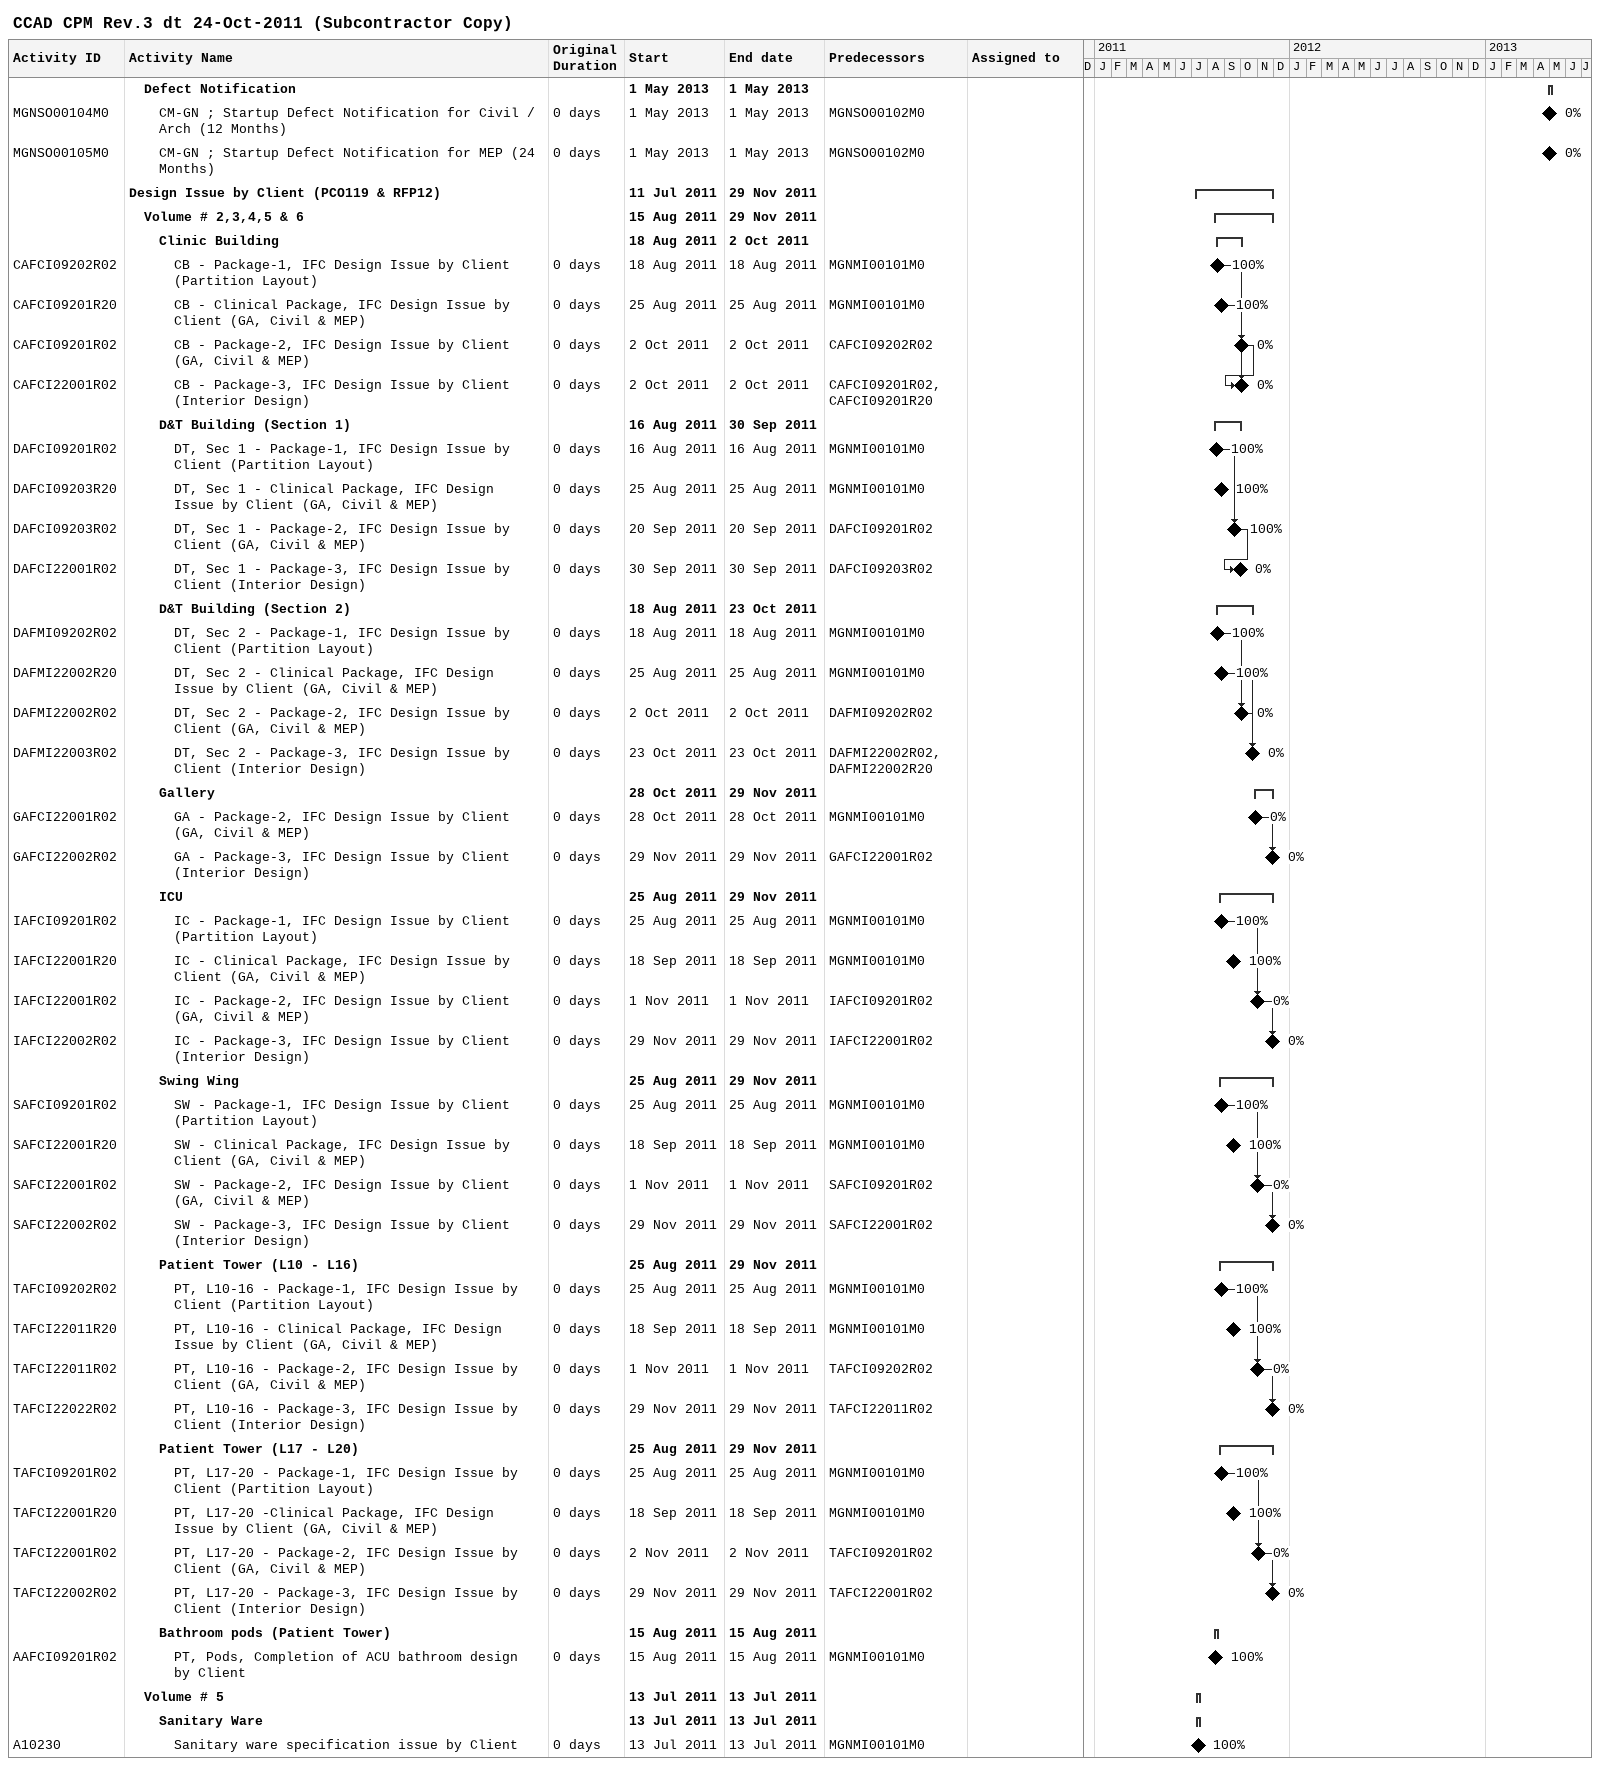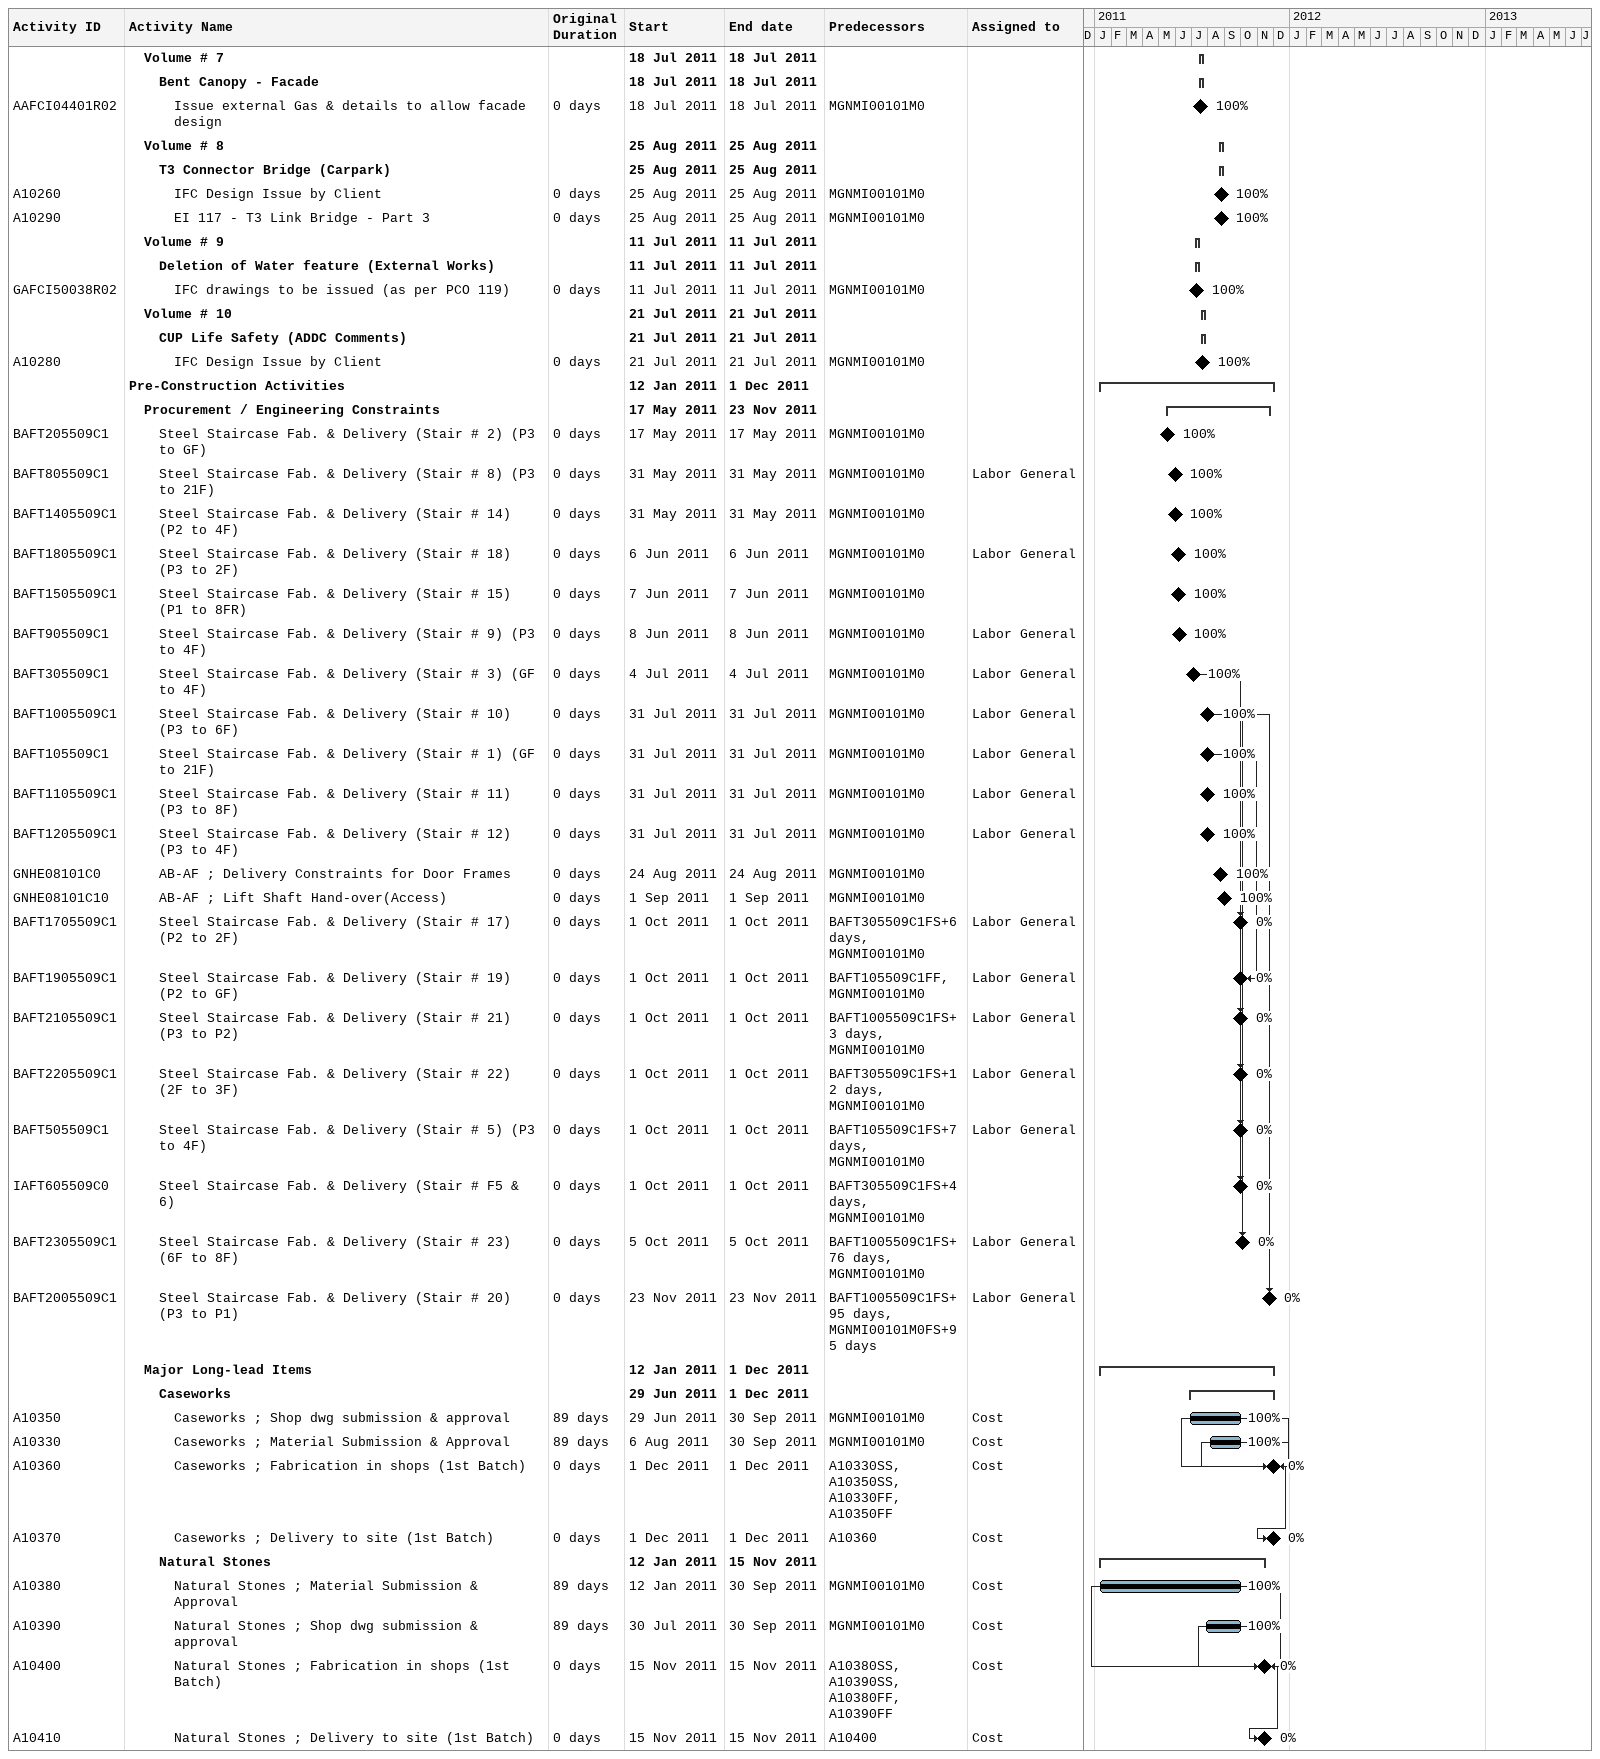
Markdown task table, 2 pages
CCAD CPM Rev.3 dt 24-Oct-2011 (Subcontractor Copy)

| ID | Level | Task | Original duration | Start | Finish | Predecessors | Resources | % complete |
|---|---|---|---|---|---|---|---|---|
|  | 2 | **Defect Notification** |  | 2013-05-01 | 2013-05-01 |  |  |  |
| MGNSO00104M0 | 3 | CM-GN ; Startup Defect Notification for Civil / Arch (12 Months) | 0d | 2013-05-01 | 2013-05-01 | MGNSO00102M0 |  | 0 |
| MGNSO00105M0 | 3 | CM-GN ; Startup Defect Notification for MEP (24 Months) | 0d | 2013-05-01 | 2013-05-01 | MGNSO00102M0 |  | 0 |
|  | 1 | **Design Issue by Client (PCO119 & RFP12)** |  | 2011-07-11 | 2011-11-29 |  |  |  |
|  | 2 | **Volume # 2,3,4,5 & 6** |  | 2011-08-15 | 2011-11-29 |  |  |  |
|  | 3 | **Clinic Building** |  | 2011-08-18 | 2011-10-02 |  |  |  |
| CAFCI09202R02 | 4 | CB - Package-1, IFC Design Issue by Client (Partition Layout) | 0d | 2011-08-18 | 2011-08-18 | MGNMI00101M0 |  | 100 |
| CAFCI09201R20 | 4 | CB - Clinical Package, IFC Design Issue by Client (GA, Civil & MEP) | 0d | 2011-08-25 | 2011-08-25 | MGNMI00101M0 |  | 100 |
| CAFCI09201R02 | 4 | CB - Package-2, IFC Design Issue by Client (GA, Civil & MEP) | 0d | 2011-10-02 | 2011-10-02 | CAFCI09202R02 |  | 0 |
| CAFCI22001R02 | 4 | CB - Package-3, IFC Design Issue by Client (Interior Design) | 0d | 2011-10-02 | 2011-10-02 | CAFCI09201R02, CAFCI09201R20 |  | 0 |
|  | 3 | **D&T Building (Section 1)** |  | 2011-08-16 | 2011-09-30 |  |  |  |
| DAFCI09201R02 | 4 | DT, Sec 1 - Package-1, IFC Design Issue by Client (Partition Layout) | 0d | 2011-08-16 | 2011-08-16 | MGNMI00101M0 |  | 100 |
| DAFCI09203R20 | 4 | DT, Sec 1 - Clinical Package, IFC Design Issue by Client (GA, Civil & MEP) | 0d | 2011-08-25 | 2011-08-25 | MGNMI00101M0 |  | 100 |
| DAFCI09203R02 | 4 | DT, Sec 1 - Package-2, IFC Design Issue by Client (GA, Civil & MEP) | 0d | 2011-09-20 | 2011-09-20 | DAFCI09201R02 |  | 100 |
| DAFCI22001R02 | 4 | DT, Sec 1 - Package-3, IFC Design Issue by Client (Interior Design) | 0d | 2011-09-30 | 2011-09-30 | DAFCI09203R02 |  | 0 |
|  | 3 | **D&T Building (Section 2)** |  | 2011-08-18 | 2011-10-23 |  |  |  |
| DAFMI09202R02 | 4 | DT, Sec 2 - Package-1, IFC Design Issue by Client (Partition Layout) | 0d | 2011-08-18 | 2011-08-18 | MGNMI00101M0 |  | 100 |
| DAFMI22002R20 | 4 | DT, Sec 2 - Clinical Package, IFC Design Issue by Client (GA, Civil & MEP) | 0d | 2011-08-25 | 2011-08-25 | MGNMI00101M0 |  | 100 |
| DAFMI22002R02 | 4 | DT, Sec 2 - Package-2, IFC Design Issue by Client (GA, Civil & MEP) | 0d | 2011-10-02 | 2011-10-02 | DAFMI09202R02 |  | 0 |
| DAFMI22003R02 | 4 | DT, Sec 2 - Package-3, IFC Design Issue by Client (Interior Design) | 0d | 2011-10-23 | 2011-10-23 | DAFMI22002R02, DAFMI22002R20 |  | 0 |
|  | 3 | **Gallery** |  | 2011-10-28 | 2011-11-29 |  |  |  |
| GAFCI22001R02 | 4 | GA - Package-2, IFC Design Issue by Client (GA, Civil & MEP) | 0d | 2011-10-28 | 2011-10-28 | MGNMI00101M0 |  | 0 |
| GAFCI22002R02 | 4 | GA - Package-3, IFC Design Issue by Client (Interior Design) | 0d | 2011-11-29 | 2011-11-29 | GAFCI22001R02 |  | 0 |
|  | 3 | **ICU** |  | 2011-08-25 | 2011-11-29 |  |  |  |
| IAFCI09201R02 | 4 | IC - Package-1, IFC Design Issue by Client (Partition Layout) | 0d | 2011-08-25 | 2011-08-25 | MGNMI00101M0 |  | 100 |
| IAFCI22001R20 | 4 | IC - Clinical Package, IFC Design Issue by Client (GA, Civil & MEP) | 0d | 2011-09-18 | 2011-09-18 | MGNMI00101M0 |  | 100 |
| IAFCI22001R02 | 4 | IC - Package-2, IFC Design Issue by Client (GA, Civil & MEP) | 0d | 2011-11-01 | 2011-11-01 | IAFCI09201R02 |  | 0 |
| IAFCI22002R02 | 4 | IC - Package-3, IFC Design Issue by Client (Interior Design) | 0d | 2011-11-29 | 2011-11-29 | IAFCI22001R02 |  | 0 |
|  | 3 | **Swing Wing** |  | 2011-08-25 | 2011-11-29 |  |  |  |
| SAFCI09201R02 | 4 | SW - Package-1, IFC Design Issue by Client (Partition Layout) | 0d | 2011-08-25 | 2011-08-25 | MGNMI00101M0 |  | 100 |
| SAFCI22001R20 | 4 | SW - Clinical Package, IFC Design Issue by Client (GA, Civil & MEP) | 0d | 2011-09-18 | 2011-09-18 | MGNMI00101M0 |  | 100 |
| SAFCI22001R02 | 4 | SW - Package-2, IFC Design Issue by Client (GA, Civil & MEP) | 0d | 2011-11-01 | 2011-11-01 | SAFCI09201R02 |  | 0 |
| SAFCI22002R02 | 4 | SW - Package-3, IFC Design Issue by Client (Interior Design) | 0d | 2011-11-29 | 2011-11-29 | SAFCI22001R02 |  | 0 |
|  | 3 | **Patient Tower (L10 - L16)** |  | 2011-08-25 | 2011-11-29 |  |  |  |
| TAFCI09202R02 | 4 | PT, L10-16 - Package-1, IFC Design Issue by Client (Partition Layout) | 0d | 2011-08-25 | 2011-08-25 | MGNMI00101M0 |  | 100 |
| TAFCI22011R20 | 4 | PT, L10-16 - Clinical Package, IFC Design Issue by Client (GA, Civil & MEP) | 0d | 2011-09-18 | 2011-09-18 | MGNMI00101M0 |  | 100 |
| TAFCI22011R02 | 4 | PT, L10-16 - Package-2, IFC Design Issue by Client (GA, Civil & MEP) | 0d | 2011-11-01 | 2011-11-01 | TAFCI09202R02 |  | 0 |
| TAFCI22022R02 | 4 | PT, L10-16 - Package-3, IFC Design Issue by Client (Interior Design) | 0d | 2011-11-29 | 2011-11-29 | TAFCI22011R02 |  | 0 |
|  | 3 | **Patient Tower (L17 - L20)** |  | 2011-08-25 | 2011-11-29 |  |  |  |
| TAFCI09201R02 | 4 | PT, L17-20 - Package-1, IFC Design Issue by Client (Partition Layout) | 0d | 2011-08-25 | 2011-08-25 | MGNMI00101M0 |  | 100 |
| TAFCI22001R20 | 4 | PT, L17-20 -Clinical Package, IFC Design Issue by Client (GA, Civil & MEP) | 0d | 2011-09-18 | 2011-09-18 | MGNMI00101M0 |  | 100 |
| TAFCI22001R02 | 4 | PT, L17-20 - Package-2, IFC Design Issue by Client (GA, Civil & MEP) | 0d | 2011-11-02 | 2011-11-02 | TAFCI09201R02 |  | 0 |
| TAFCI22002R02 | 4 | PT, L17-20 - Package-3, IFC Design Issue by Client (Interior Design) | 0d | 2011-11-29 | 2011-11-29 | TAFCI22001R02 |  | 0 |
|  | 3 | **Bathroom pods (Patient Tower)** |  | 2011-08-15 | 2011-08-15 |  |  |  |
| AAFCI09201R02 | 4 | PT, Pods, Completion of ACU bathroom design by Client | 0d | 2011-08-15 | 2011-08-15 | MGNMI00101M0 |  | 100 |
|  | 2 | **Volume # 5** |  | 2011-07-13 | 2011-07-13 |  |  |  |
|  | 3 | **Sanitary Ware** |  | 2011-07-13 | 2011-07-13 |  |  |  |
| A10230 | 4 | Sanitary ware specification issue by Client | 0d | 2011-07-13 | 2011-07-13 | MGNMI00101M0 |  | 100 |
|  | 2 | **Volume # 7** |  | 2011-07-18 | 2011-07-18 |  |  |  |
|  | 3 | **Bent Canopy - Facade** |  | 2011-07-18 | 2011-07-18 |  |  |  |
| AAFCI04401R02 | 4 | Issue external Gas & details to allow facade design | 0d | 2011-07-18 | 2011-07-18 | MGNMI00101M0 |  | 100 |
|  | 2 | **Volume # 8** |  | 2011-08-25 | 2011-08-25 |  |  |  |
|  | 3 | **T3 Connector Bridge (Carpark)** |  | 2011-08-25 | 2011-08-25 |  |  |  |
| A10260 | 4 | IFC Design Issue by Client | 0d | 2011-08-25 | 2011-08-25 | MGNMI00101M0 |  | 100 |
| A10290 | 4 | EI 117 - T3 Link Bridge - Part 3 | 0d | 2011-08-25 | 2011-08-25 | MGNMI00101M0 |  | 100 |
|  | 2 | **Volume # 9** |  | 2011-07-11 | 2011-07-11 |  |  |  |
|  | 3 | **Deletion of Water feature (External Works)** |  | 2011-07-11 | 2011-07-11 |  |  |  |
| GAFCI50038R02 | 4 | IFC drawings to be issued (as per PCO 119) | 0d | 2011-07-11 | 2011-07-11 | MGNMI00101M0 |  | 100 |
|  | 2 | **Volume # 10** |  | 2011-07-21 | 2011-07-21 |  |  |  |
|  | 3 | **CUP Life Safety (ADDC Comments)** |  | 2011-07-21 | 2011-07-21 |  |  |  |
| A10280 | 4 | IFC Design Issue by Client | 0d | 2011-07-21 | 2011-07-21 | MGNMI00101M0 |  | 100 |
|  | 1 | **Pre-Construction Activities** |  | 2011-01-12 | 2011-12-01 |  |  |  |
|  | 2 | **Procurement / Engineering Constraints** |  | 2011-05-17 | 2011-11-23 |  |  |  |
| BAFT205509C1 | 3 | Steel Staircase Fab. & Delivery (Stair # 2) (P3 to GF) | 0d | 2011-05-17 | 2011-05-17 | MGNMI00101M0 |  | 100 |
| BAFT805509C1 | 3 | Steel Staircase Fab. & Delivery (Stair # 8) (P3 to 21F) | 0d | 2011-05-31 | 2011-05-31 | MGNMI00101M0 | Labor General | 100 |
| BAFT1405509C1 | 3 | Steel Staircase Fab. & Delivery (Stair # 14) (P2 to 4F) | 0d | 2011-05-31 | 2011-05-31 | MGNMI00101M0 |  | 100 |
| BAFT1805509C1 | 3 | Steel Staircase Fab. & Delivery (Stair # 18) (P3 to 2F) | 0d | 2011-06-06 | 2011-06-06 | MGNMI00101M0 | Labor General | 100 |
| BAFT1505509C1 | 3 | Steel Staircase Fab. & Delivery (Stair # 15) (P1 to 8FR) | 0d | 2011-06-07 | 2011-06-07 | MGNMI00101M0 |  | 100 |
| BAFT905509C1 | 3 | Steel Staircase Fab. & Delivery (Stair # 9) (P3 to 4F) | 0d | 2011-06-08 | 2011-06-08 | MGNMI00101M0 | Labor General | 100 |
| BAFT305509C1 | 3 | Steel Staircase Fab. & Delivery (Stair # 3) (GF to 4F) | 0d | 2011-07-04 | 2011-07-04 | MGNMI00101M0 | Labor General | 100 |
| BAFT1005509C1 | 3 | Steel Staircase Fab. & Delivery (Stair # 10) (P3 to 6F) | 0d | 2011-07-31 | 2011-07-31 | MGNMI00101M0 | Labor General | 100 |
| BAFT105509C1 | 3 | Steel Staircase Fab. & Delivery (Stair # 1) (GF to 21F) | 0d | 2011-07-31 | 2011-07-31 | MGNMI00101M0 | Labor General | 100 |
| BAFT1105509C1 | 3 | Steel Staircase Fab. & Delivery (Stair # 11) (P3 to 8F) | 0d | 2011-07-31 | 2011-07-31 | MGNMI00101M0 | Labor General | 100 |
| BAFT1205509C1 | 3 | Steel Staircase Fab. & Delivery (Stair # 12) (P3 to 4F) | 0d | 2011-07-31 | 2011-07-31 | MGNMI00101M0 | Labor General | 100 |
| GNHE08101C0 | 3 | AB-AF ; Delivery Constraints for Door Frames | 0d | 2011-08-24 | 2011-08-24 | MGNMI00101M0 |  | 100 |
| GNHE08101C10 | 3 | AB-AF ; Lift Shaft Hand-over(Access) | 0d | 2011-09-01 | 2011-09-01 | MGNMI00101M0 |  | 100 |
| BAFT1705509C1 | 3 | Steel Staircase Fab. & Delivery (Stair # 17) (P2 to 2F) | 0d | 2011-10-01 | 2011-10-01 | BAFT305509C1FS+6d, MGNMI00101M0 | Labor General | 0 |
| BAFT1905509C1 | 3 | Steel Staircase Fab. & Delivery (Stair # 19) (P2 to GF) | 0d | 2011-10-01 | 2011-10-01 | BAFT105509C1FF, MGNMI00101M0 | Labor General | 0 |
| BAFT2105509C1 | 3 | Steel Staircase Fab. & Delivery (Stair # 21) (P3 to P2) | 0d | 2011-10-01 | 2011-10-01 | BAFT1005509C1FS+3d, MGNMI00101M0 | Labor General | 0 |
| BAFT2205509C1 | 3 | Steel Staircase Fab. & Delivery (Stair # 22) (2F to 3F) | 0d | 2011-10-01 | 2011-10-01 | BAFT305509C1FS+12d, MGNMI00101M0 | Labor General | 0 |
| BAFT505509C1 | 3 | Steel Staircase Fab. & Delivery (Stair # 5) (P3 to 4F) | 0d | 2011-10-01 | 2011-10-01 | BAFT105509C1FS+7d, MGNMI00101M0 | Labor General | 0 |
| IAFT605509C0 | 3 | Steel Staircase Fab. & Delivery (Stair # F5 & 6) | 0d | 2011-10-01 | 2011-10-01 | BAFT305509C1FS+4d, MGNMI00101M0 |  | 0 |
| BAFT2305509C1 | 3 | Steel Staircase Fab. & Delivery (Stair # 23) (6F to 8F) | 0d | 2011-10-05 | 2011-10-05 | BAFT1005509C1FS+76d, MGNMI00101M0 | Labor General | 0 |
| BAFT2005509C1 | 3 | Steel Staircase Fab. & Delivery (Stair # 20) (P3 to P1) | 0d | 2011-11-23 | 2011-11-23 | BAFT1005509C1FS+95d, MGNMI00101M0FS+95d | Labor General | 0 |
|  | 2 | **Major Long-lead Items** |  | 2011-01-12 | 2011-12-01 |  |  |  |
|  | 3 | **Caseworks** |  | 2011-06-29 | 2011-12-01 |  |  |  |
| A10350 | 4 | Caseworks ; Shop dwg submission & approval | 89d | 2011-06-29 | 2011-09-30 | MGNMI00101M0 | Cost | 100 |
| A10330 | 4 | Caseworks ; Material Submission & Approval | 89d | 2011-08-06 | 2011-09-30 | MGNMI00101M0 | Cost | 100 |
| A10360 | 4 | Caseworks ; Fabrication in shops (1st Batch) | 0d | 2011-12-01 | 2011-12-01 | A10330SS, A10350SS, A10330FF, A10350FF | Cost | 0 |
| A10370 | 4 | Caseworks ; Delivery to site (1st Batch) | 0d | 2011-12-01 | 2011-12-01 | A10360 | Cost | 0 |
|  | 3 | **Natural Stones** |  | 2011-01-12 | 2011-11-15 |  |  |  |
| A10380 | 4 | Natural Stones ; Material Submission & Approval | 89d | 2011-01-12 | 2011-09-30 | MGNMI00101M0 | Cost | 100 |
| A10390 | 4 | Natural Stones ; Shop dwg submission & approval | 89d | 2011-07-30 | 2011-09-30 | MGNMI00101M0 | Cost | 100 |
| A10400 | 4 | Natural Stones ; Fabrication in shops (1st Batch) | 0d | 2011-11-15 | 2011-11-15 | A10380SS, A10390SS, A10380FF, A10390FF | Cost | 0 |
| A10410 | 4 | Natural Stones ; Delivery to site (1st Batch) | 0d | 2011-11-15 | 2011-11-15 | A10400 | Cost | 0 |
